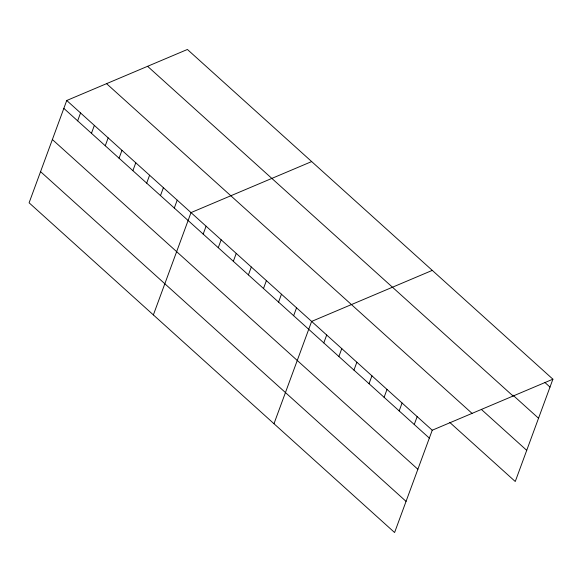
<?xml version="1.0" encoding="UTF-8"?>
<svg xmlns="http://www.w3.org/2000/svg" width="582" height="582" viewBox="0 0 582 582"><rect width="100%" height="100%" fill="white"/><g stroke="black" fill="none" stroke-linecap="round" stroke-linejoin="round"><path stroke-width="0.87" d="M66.741 100.497L29.1 202.805L394.596 532.53L432.237 430.222L552.9 379.195L187.404 49.47L66.741 100.497L432.237 430.222M77.646 120.845L80.549 112.959M91.454 133.3L94.357 125.414M105.262 145.762L108.165 137.869M119.07 158.217L121.973 150.323M132.878 170.672L135.781 162.778M146.686 183.126L149.589 175.24M160.494 195.581L163.397 187.695M174.302 208.043L177.204 200.15M153.372 314.913L191.012 212.605L311.676 161.57M203.183 234.095L206.086 226.209M218.265 247.699L221.167 239.806M233.338 261.296L236.241 253.41M248.412 274.9L251.315 267.014M263.493 288.505L266.396 280.611M278.567 302.102L281.47 294.216M293.648 315.706L296.551 307.813M273.984 423.725L311.625 321.417L432.288 270.383M323.796 342.907L326.698 335.014M338.877 356.504L341.78 348.618M353.951 370.108L356.853 362.222M369.032 383.713L371.934 375.819M384.105 397.31L387.008 389.423M399.179 410.914L402.082 403.02M414.26 424.511L417.163 416.625M552.9 379.195L515.259 481.503L449.704 422.365M544.752 382.352L549.997 387.081M512.968 395.178L538.532 418.24M147.588 66.312L513.084 396.029M481.489 409.539L526.725 450.344M106.564 83.663L472.053 413.38M63.838 108.39L429.334 438.115M52.373 139.549L417.869 469.274M40.565 171.654L406.061 501.371"/></g></svg>
